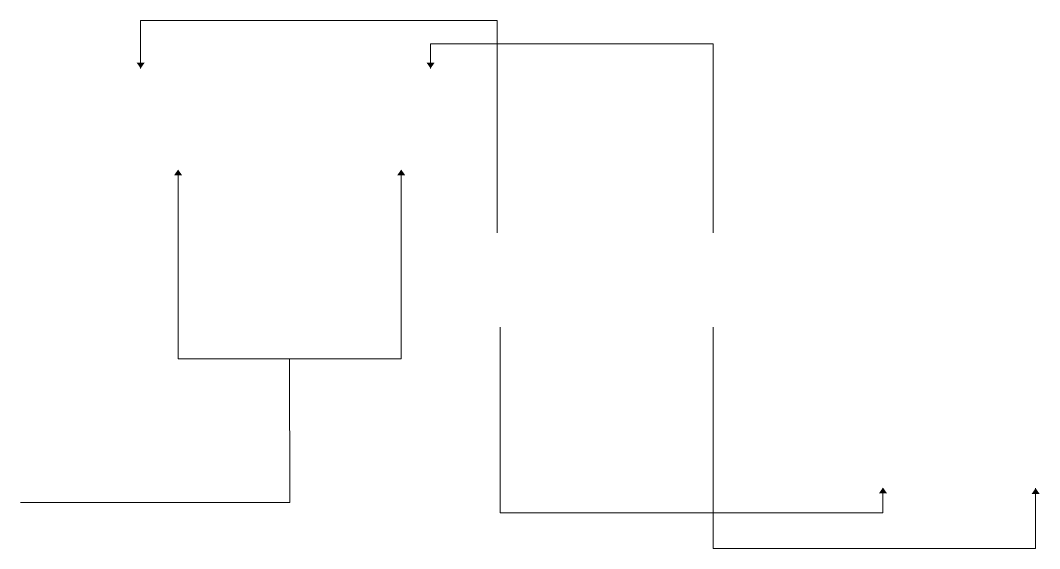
# Model space of a CAD drawing. Header units: millimetres. Extents: x -44571.8 to -44508.3, y 12145.1 to 12178.1.
import ezdxf

# ---------------------------------------------------------------- set-up
doc = ezdxf.new("R2010")
doc.units = ezdxf.units.MM
doc.layers.add('связи', color=7, linetype='Continuous', lineweight=5)

msp = doc.modelspace()

# ---------------------------------------------------------------- linework, layer by layer
at = {"layer": 'связи'}
for p, q in [((-44562.008, 12168.398), (-44562.008, 12156.962)), ((-44548.091, 12168.398), (-44548.091, 12156.962)), ((-44562.008, 12156.962), (-44548.091, 12156.962)), ((-44555.049, 12148.006), (-44555.061, 12156.962)), ((-44571.844, 12148.006), (-44555.049, 12148.006))]:
    msp.add_line(p, q, dxfattribs=at)
for points in [[(-44542.101, 12164.819), (-44542.101, 12178.052), (-44564.343, 12178.052), (-44564.343, 12175.061)], [(-44528.628, 12164.819), (-44528.628, 12176.592), (-44546.261, 12176.592), (-44546.261, 12175.061)], [(-44541.914, 12158.926), (-44541.914, 12147.352), (-44518.047, 12147.352), (-44518.047, 12148.894)], [(-44528.628, 12158.926), (-44528.628, 12145.131), (-44508.527, 12145.131), (-44508.527, 12148.894)]]:
    msp.add_lwpolyline(points, dxfattribs=at)
for points in [[(-44564.343, 12175.061, 0, 0.5, 0), (-44564.343, 12175.417, 0.5, 0.5, 0)], [(-44546.261, 12175.061, 0, 0.5, 0), (-44546.261, 12175.417, 0.5, 0.5, 0)], [(-44562.008, 12168.754, 0, 0.5, 0), (-44562.008, 12168.398, 0.5, 0.5, 0)], [(-44548.091, 12168.754, 0, 0.5, 0), (-44548.091, 12168.398, 0.5, 0.5, 0)], [(-44518.047, 12148.934, 0, 0.5, 0), (-44518.047, 12148.579, 0.5, 0.5, 0)], [(-44508.527, 12148.894, 0, 0.5, 0), (-44508.527, 12148.538, 0.5, 0.5, 0)]]:
    msp.add_lwpolyline(points, format="xyseb", dxfattribs=at)

doc.saveas('drawing.dxf')
